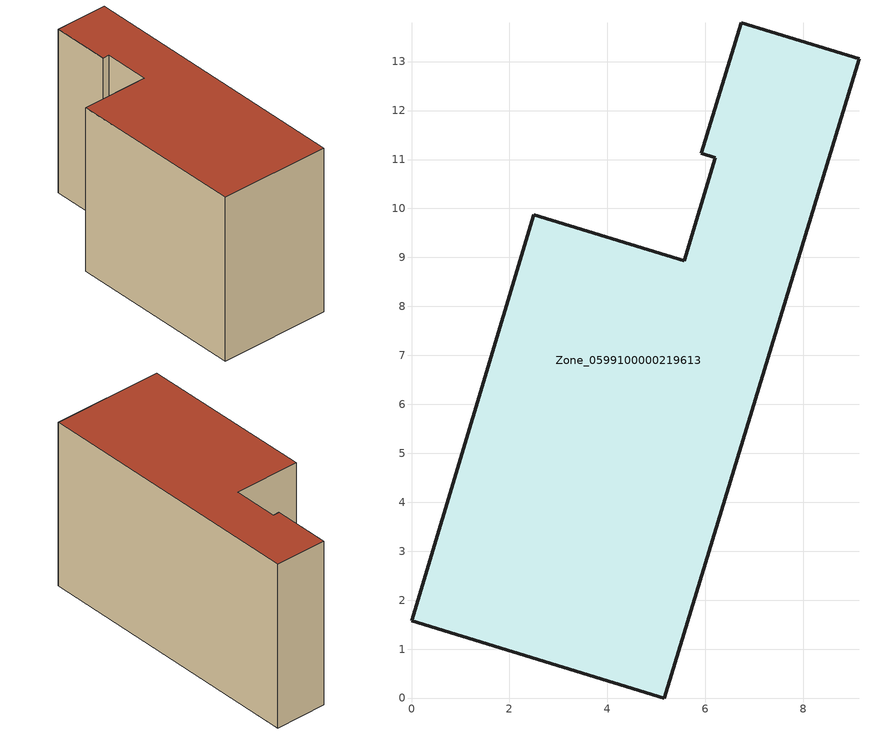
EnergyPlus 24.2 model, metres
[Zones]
Zone_0599100000219613
 floor ground (C_G): 0,1.58 2.5,9.87 5.57,8.93 6.21,11.04 5.92,11.13 6.73,13.79 9.14,13.06 5.16,0 z0
 wall outside (C_F): 2.5,9.87 0,1.58 5.16,0 9.14,13.06 6.73,13.79 5.92,11.13 6.21,11.04 5.57,8.93 2.5,9.87 z0:8.2
 roof outside (C_R): 6.21,11.04 5.57,8.93 2.5,9.87 0,1.58 5.16,0 9.14,13.06 6.73,13.79 5.92,11.13 z8.2
[BUILDING]
Pand.0599100000219613: North Axis=0; Terrain=City; Loads Convergence Tolerance Value=0.04; Temperature Convergence Tolerance Value=0.4; Solar Distribution=FullExterior; Maximum Number of Warmup Days=25; Minimum Number of Warmup Days=1
[Site:Location]
Rotterdam.The.Hague.AP_ZH_NLD Design_Conditions: Latitude=51.96; Longitude=4.45; Time Zone=1; Elevation=-4.5
[SITE:GROUNDTEMPERATURE:BUILDINGSURFACE]
18, 18, 18, 18, 18, 18, 18, 18, 18, 18, 18, 18
[MATERIAL] Thermal Absorptance=0.9; Solar Absorptance=0.7; Visible Absorptance=0.7
Name | Roughness | Thickness | Conductivity | Density | Specific Heat
G.TI.1975-1991 | MediumSmooth | 0.15 | 0.288461 | 540 | 1210
F.TI.1975-1991 | Rough | 0.3 | 0.230769 | 1920 | 840
R.TI.1975-1991 | MediumRough | 0.2 | 0.153846 | 1500 | 1000
[CONSTRUCTION]
C_G: G.TI.1975-1991
C_F: F.TI.1975-1991
C_R: R.TI.1975-1991
[ZONE]
Zone_0599100000219613: Type=1; Multiplier=1; Ceiling Height=Autocalculate; Volume=Autocalculate; Floor Area=autocalculate; Part of Total Floor Area=Yes
[ZONEINFILTRATION:DESIGNFLOWRATE]
Infil_Zone_0599100000219613: Zone or ZoneList or Space or SpaceList=Zone_0599100000219613; Schedule=AlwaysOn; Design Flow Rate Calculation Method=Flow/Area; Flow Rate per Floor Area=0.003; Constant Term Coefficient=1; Temperature Term Coefficient=0; Velocity Term Coefficient=0; Velocity Squared Term Coefficient=0
[HVACTEMPLATE:ZONE:IDEALLOADSAIRSYSTEM]
Zone_0599100000219613: Maximum Heating Supply Air Temperature=50; Minimum Cooling Supply Air Temperature=13; Maximum Heating Supply Air Humidity Ratio=0.0156; Minimum Cooling Supply Air Humidity Ratio=0.0077; Heating Limit=NoLimit; Cooling Limit=NoLimit; Dehumidification Control Type=ConstantSensibleHeatRatio; Cooling Sensible Heat Ratio=0.7; Dehumidification Setpoint=60; Humidification Control Type=None; Humidification Setpoint=30; Outdoor Air Method=None; Outdoor Air Flow Rate per Person=0.00944; Outdoor Air Flow Rate per Zone Floor Area=0; Outdoor Air Flow Rate per Zone=0; Demand Controlled Ventilation Type=None; Outdoor Air Economizer Type=NoEconomizer; Heat Recovery Type=None; Sensible Heat Recovery Effectiveness=0.7; Latent Heat Recovery Effectiveness=0.65
[ZONECONTROL:THERMOSTAT]
ThermostatControl_Zone_0599100000219613: Zone or ZoneList=Zone_0599100000219613; Control Type Schedule=DualSetpointControlType; Control 1=Thermostat_Zone_0599100000219613; Temperature Difference Between Cutout And Setpoint=0
[THERMOSTATSETPOINT:DUALSETPOINT]
Thermostat_Zone_0599100000219613: Heating Setpoint Temperature Schedule=HeatingSetpoint_Zone_0599100000219613; Cooling Setpoint Temperature Schedule=CoolingSetpoint_Zone_0599100000219613
[SCHEDULE:COMPACT]
HeatingSetpoint_Zone_0599100000219613: Through: 12/31, For: AllDays, Until: 24:00, 21
CoolingSetpoint_Zone_0599100000219613: Through: 12/31, For: AllDays, Until: 24:00, 24
DualSetpointControlType: Through: 12/31, For: AllDays, Until: 24:00, 4
AlwaysOn: Through: 12/31, For: AllDays, Until: 24:00, 1
